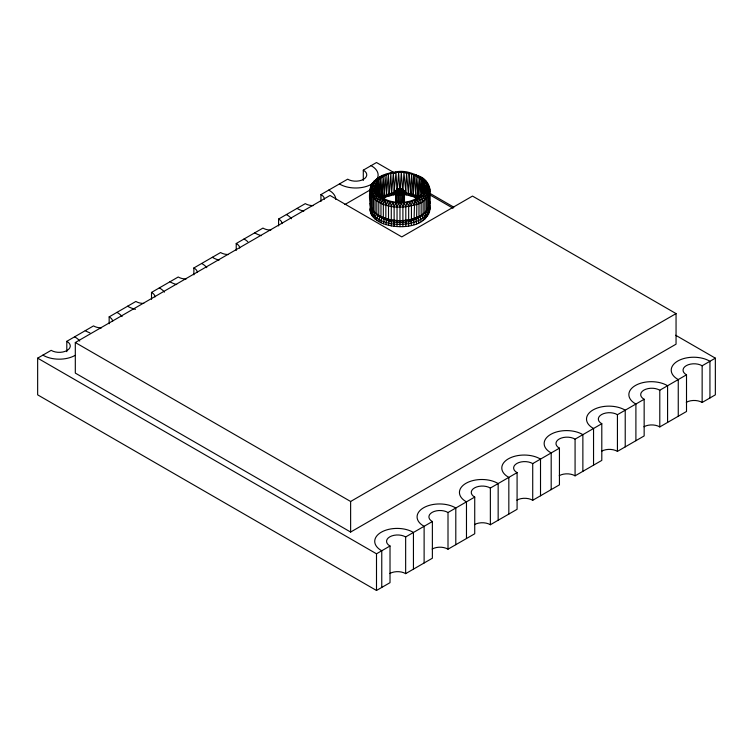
<?xml version="1.0" encoding="UTF-8"?>
<svg xmlns="http://www.w3.org/2000/svg" width="753" height="753" viewBox="0 0 753 753"><rect width="100%" height="100%" fill="white"/><g stroke="black" fill="none" stroke-linecap="round" stroke-linejoin="round"><path stroke-width="1.13" d="M374.542 188.881C376.509 166.375 425.859 166.733 425.398 190.509M395.579 193.888L394.308 192.627L388.925 193.719L380.067 197.794L380.18 178.141L381.969 196.561L381.555 198.5M425.379 190.434L425.389 186.622L425.37 190.132M374.778 191.836L374.825 185.097L374.947 192.062M374.806 191.921L374.542 186.622L374.561 188.956M378.448 195.648L378.618 179.393L380.067 197.794M375.286 191.403L375.38 183.591L375.662 192.843M377.102 194.735L377.291 180.72L378.204 195.686M378.787 177.614C391.023 171.166 373.441 179.591 373.93 183.365C370.994 189.323 375.653 195.705 380.905 198.397L378.787 202.068L378.787 215.518C390.835 222.436 406.554 222.775 418.969 216.657L419.026 198.397C441.446 184.325 410.47 167.815 395.749 172.023C386.543 173.002 376.472 176.691 371.304 184.824C368.716 192.128 369.036 201.013 371.304 208.308C373.187 211.791 376.444 214.247 379.851 216.13L378.787 221.627C394.111 230.277 431.027 229.571 429.775 205.258L429.916 209.4M376.067 192.702L376.199 182.122L376.716 193.662M396.793 202.068C395.41 195.262 396.238 191.234 401.462 189.794C401.161 188.278 397.415 189.022 398.892 190.434M424.993 192.062L425.116 185.097L425.144 189.587M424.278 192.843L424.56 183.591L424.645 191.403M399.965 201.691L399.843 190.697M423.214 193.662L423.732 182.122L423.873 192.702M402.949 190.057L403.956 172.879L406.168 194.82L413.021 196.58L416.908 198.397L417.971 196.561L419.75 178.141L419.863 196.637L421.322 179.393L421.492 195.648M421.736 195.686L422.649 180.72L422.819 193.568M400.201 188.815L401.302 172.719L402.639 190.038M416.607 223.782L415.778 218.172L416.607 217.664L416.936 199.489L419.026 198.397L423.12 200.806L423.12 214.257L420.089 216.13L421.143 221.627M397.386 188.89L398.638 172.719L399.73 188.815M370.598 203.583C367.558 230.437 426.518 231.067 429.916 206.953M381.969 177.002L381.969 196.561L383.023 198.397L386.92 196.58L393.772 194.82L395.984 172.879L396.982 190.057M414.931 174.884C434.735 178.64 433.512 201.964 414.084 205.089C399.25 209.315 374.119 208.035 370.015 189.841L373.055 186.575L370.165 188.146L373.347 184.956L370.598 186.462L370.598 189.831M429.775 204.985L429.916 189.841L426.885 186.575L429.775 188.146L429.775 204.985C428.824 210.162 424.447 213.701 420.089 216.13M396.078 202.661L396.153 192.909L398.525 190.076L396.473 191.093L395.626 192.956C397.556 196.392 406.338 195.168 403.919 190.453L401.405 189.605L401.942 189.276C407.1 190.349 402.911 198.754 404.305 202.039M414.084 224.648L413.378 219.001L414.084 218.539L414.649 200.449L416.936 199.489L418.969 203.206M398.808 202.736L398.61 194.058L399.504 190.66M399.401 189.041C398.346 187.864 396.069 189.652 396.078 190.989L395.626 202.039M395.626 191.61L396.84 189.511L398.666 189.417M396.022 190.453L395.476 202.501M411.43 225.382L410.856 219.688L411.43 219.264L411.43 205.814L412.211 201.258L414.649 200.449L416.607 204.214M400.097 188.975L401.085 188.57L403.787 190.396L404.305 191.61L403.919 190.453M425.389 188.165C418.263 207.028 383.898 206.99 374.825 189.69L374.862 191.977M397.725 202.482L397.65 193.803L399.175 190.575M408.663 225.947L408.663 206.388L409.632 201.926L412.211 201.258L414.084 205.089M400.756 189.107L401.17 188.805C404.323 195.959 390.732 186.273 402.921 189.427L403.862 190.989L403.147 190.453M404.361 191.648L404.305 192.956M405.811 226.361L405.811 206.802L406.949 202.425L409.632 201.926L411.43 205.814M398.299 189.304L398.591 188.627L399.758 188.984M402.902 226.615L402.902 207.047L404.182 202.764L406.949 202.425L408.663 206.388M402.215 202.482L402.46 193.737L400.822 190.547M403.457 190.02C403.89 193.634 396.04 193.577 396.473 190.02L398.488 189.7L395.88 191.064C396.831 194.265 403.109 194.349 404.06 191.064L401.453 189.972L404.21 192.307L403.147 194.114L403.147 202.068M399.965 226.691L399.965 207.131L401.377 202.934L404.182 202.764L405.811 206.802M397.038 226.615L397.038 207.047L398.563 202.934L401.377 202.934L402.902 207.047M399.118 189.125L397.104 189.276L396.078 190.989L398.826 188.57M394.13 226.361L394.13 206.802L395.749 202.764L398.563 202.934L399.965 207.131M391.278 225.947L391.278 206.388L392.991 202.425L395.749 202.764L397.038 207.047M378.787 221.627C374.872 219.189 370.09 215.48 370.598 210.332L372.067 208.939C382.995 227.086 416.946 227.086 427.873 208.939L429.342 210.332L429.342 212.779M396.163 190.387L397.415 189.078L398.911 189.229M388.51 225.382L389.085 220.911L388.51 219.264L388.51 205.814L390.308 201.926L392.991 202.425L394.13 206.802M385.847 224.648L386.553 220.224L386.553 219.001L385.847 218.539L385.847 205.089L387.729 201.258L390.308 201.926L391.278 206.388M383.333 223.782L384.162 219.396L384.162 218.172L383.333 217.664L383.333 204.214L385.291 200.449L387.729 201.258L388.51 205.814M380.971 222.766L380.971 220.328L381.922 218.436L381.922 217.212L380.971 216.657L380.971 203.206L383.004 199.489L385.291 200.449L385.847 205.089M376.82 220.375L376.82 217.928L377.978 216.158L377.978 214.934L376.82 214.257L376.82 200.806L379.023 197.192L375.069 199.441L375.069 212.892L379.851 216.13M375.069 199.441L377.366 195.874L373.554 197.992L373.554 211.442L376.312 213.636L376.312 214.859L375.069 216.563L375.069 219.01M401.133 202.736L401.133 194.792L403.439 193.201L401.151 190.368M373.554 197.992L375.954 194.462L372.302 196.458L372.302 209.908L373.686 210.802L373.686 212.017L372.302 213.579L372.302 216.017M400.436 189.012L401.085 188.57M372.302 196.458L374.806 192.975L371.304 194.858L371.304 208.308M418.969 176.475L423.12 178.866L414.649 174.338M371.304 194.858L373.93 191.422L370.598 193.21L370.598 206.661M370.598 193.21L373.347 189.831L370.165 191.535L373.055 188.212L370.015 189.841M399.965 194.876L401.641 193.992L402.215 194.528M372.744 210.501L371.304 211.979L371.304 214.426M427.638 216.017L427.638 213.579L426.254 212.017L426.254 210.802L427.638 209.908L427.638 196.458L423.986 194.462L426.386 197.992L426.386 211.442L421.962 214.934L423.12 217.928L423.12 220.375M370.598 186.462L373.93 183.365L371.304 184.824L374.806 181.812L372.302 183.224L375.954 180.325L373.554 181.689L380.905 176.39M370.165 208.656L371.653 207.348M398.808 194.792L400.587 194.161L401.133 194.792M427.873 207.715L429.342 206.661L429.342 193.21L426.593 189.831L429.775 191.535L426.885 188.212L429.916 189.841M427.196 209.278L428.626 208.308L428.626 194.858L426.01 191.422L429.342 193.21M376.82 200.806L380.905 198.397L383.004 199.489L383.333 204.214M686.284 402.328A11.06 6.382 0 0 1 702.144 402.469L715.35 394.845L715.35 358.155L702.144 365.779A11.06 6.382 0 0 0 686.284 365.647A11.06 6.382 0 0 0 686.51 374.806L659.788 390.233A11.06 6.382 0 0 0 643.928 390.101A11.06 6.382 0 0 0 644.154 399.259L617.432 414.696A11.06 6.382 0 0 0 601.572 414.555A11.06 6.382 0 0 0 601.798 423.713L575.076 439.15A11.06 6.382 0 0 0 559.215 439.008A11.06 6.382 0 0 0 559.441 448.167L532.719 463.603A11.06 6.382 0 0 0 516.859 463.462A11.06 6.382 0 0 0 517.085 472.62L490.363 488.057A11.06 6.382 0 0 0 474.503 487.916A11.06 6.382 0 0 0 474.729 497.074L448.007 512.511A11.06 6.382 0 0 0 432.147 512.369A11.06 6.382 0 0 0 432.373 521.528L405.651 536.964A11.06 6.382 0 0 0 389.79 536.833A11.06 6.382 0 0 0 390.016 545.991L390.016 582.671L376.5 590.474L37.65 394.845L37.65 358.155L51.166 350.352A11.06 6.382 0 0 0 67.036 350.484A11.06 6.382 0 0 0 66.801 341.325L93.523 325.898A11.06 6.382 0 0 0 101.41 327.903M109.157 323.752L109.157 316.872L135.879 301.445A11.06 6.382 0 0 0 143.767 303.45M151.513 299.299L151.513 292.418L178.235 276.991A11.06 6.382 0 0 0 186.123 278.996M193.869 274.845L193.869 267.964L220.591 252.537A11.06 6.382 0 0 0 228.479 254.542M236.226 250.391L236.226 243.511L262.948 228.084A11.06 6.382 0 0 0 270.835 230.089M278.582 225.938L278.582 219.057L305.304 203.63A11.06 6.382 0 0 0 313.192 205.635M320.938 201.484L320.938 194.603L347.66 179.176A11.06 6.382 0 0 0 363.53 179.308A11.06 6.382 0 0 0 363.294 170.15L376.5 162.526L394.817 173.105M75.309 342.53L330.021 195.469L401.791 236.903L472.507 196.081L676.053 313.596L676.053 344.168L350.625 532.051L75.309 373.093L75.309 342.53L350.625 501.479L676.053 313.596M344.902 204.515L370.231 189.897M37.65 358.155L376.5 553.794L390.016 545.991M389.79 573.513A11.06 6.382 0 0 1 405.651 573.645L432.373 558.218L432.373 521.528M432.147 549.059A11.06 6.382 0 0 1 448.007 549.191L474.729 533.764L474.729 497.074M474.503 524.606A11.06 6.382 0 0 1 490.363 524.737L517.085 509.31L517.085 472.62M516.859 500.152A11.06 6.382 0 0 1 532.719 500.284L559.441 484.847L559.441 448.167M559.215 475.689A11.06 6.382 0 0 1 575.076 475.83L601.798 460.394L601.798 423.713M601.572 451.235A11.06 6.382 0 0 1 617.432 451.376L644.154 435.94L644.154 399.259M643.928 426.782A11.06 6.382 0 0 1 659.788 426.923L686.51 411.486L686.51 374.806M397.772 190.264L398.478 189.878L397.697 189.925M395.749 172.023L394.13 172.879L392.991 172.362M397.725 194.528L399.598 194.18M396.869 189.86L397.471 189.568M406.949 172.362L405.811 172.879L404.182 172.023M397.998 190.575L398.666 190.264M418.969 216.657C407.072 221.919 392.859 221.919 380.971 216.657M401.048 189.238L402.13 188.965L403.523 189.897M396.793 194.114L398.61 194.058M384.171 175.167L385.847 174.592L385.291 174.338M398.412 188.881L396.426 189.878L395.476 192.288L397.65 193.803M402.168 189.587L401.462 189.794L402.243 189.925M401.17 188.805L402.29 189.502M386.741 174.348L388.51 173.868L387.729 173.529M396.078 193.577L396.803 193.408M401.274 189.408L401.942 189.276M395.4 194.613L393.772 194.82L391.56 193.088L390.845 173.67L389.094 195.855L386.421 194.509L386.101 175.063L384.096 195.469L384.887 197.427L381.969 196.561L383.945 175.967L384.096 195.469L386.92 196.58L386.421 194.509L388.416 174.301L388.925 193.719L391.381 195.262L393.377 173.199L394.308 192.627M397.772 189.587L398.563 189.549L397.998 189.267M399.457 188.485L400.314 188.711M403.759 192.448L413.51 194.509L419.873 197.794M402.168 190.264L401.377 190.132L403.768 192.919L403.862 202.661M400.897 188.523L401.876 188.787M398.789 189.314C391.842 190.951 406.215 194.142 402.13 188.965M390.308 172.861L391.278 173.294M401.547 188.702L402.921 189.427M401.274 190.264L401.942 190.575M428.626 194.858L425.134 192.975L427.638 196.458M426.386 197.992L422.574 195.874L424.871 199.441L424.871 212.892L423.628 213.636L423.628 214.859L424.871 216.563L424.871 219.01M402.46 193.737L403.147 194.114L402.526 192.034L401.029 190.453M424.871 199.441L420.918 197.192L423.12 200.806M429.417 193.079L453.833 207.179M675.667 335.245L715.35 358.155M429.37 194.585L453.033 208.242M420.918 177.604L426.386 181.689L423.986 180.325L427.638 183.224L425.134 181.812L428.626 184.824L426.01 183.365L429.342 186.462L426.593 184.956L429.775 188.146M428.288 207.348L429.775 208.656L429.775 211.094M427.196 210.501L428.626 211.979L428.626 214.426M403.109 189.521L404.465 192.288L404.465 202.501M396.153 192.909L395.579 191.648M400.54 190.641L401.641 193.992M419.026 198.397L421.143 202.068L421.143 215.518L418.019 217.212L418.969 222.766M370.015 209.4L370.598 212.779M418.386 198.5L415.995 175.967L415.844 195.469L415.044 197.427L417.971 196.561L417.971 177.002M400.182 190.697L400.587 194.161M429.775 201.597L429.916 203.291M370.015 203.291L370.165 204.985M375.38 191.196L375.446 193.493M380.905 198.397L380.971 203.206M709.938 397.97L709.938 361.289A22.411 12.933 0 0 0 677.794 361.016A22.411 12.933 0 0 0 678.255 379.568L678.255 416.258M702.144 365.779L702.144 402.469M667.582 422.424L667.582 385.743A22.411 12.933 0 0 0 635.438 385.47A22.411 12.933 0 0 0 635.899 404.032L635.899 440.712M659.788 390.233L659.788 426.923M625.225 446.877L625.225 410.197A22.411 12.933 0 0 0 593.082 409.924A22.411 12.933 0 0 0 593.543 428.485L593.543 465.166M617.432 414.696L617.432 451.376M582.869 471.331L582.869 434.65A22.411 12.933 0 0 0 550.725 434.377A22.411 12.933 0 0 0 551.187 452.939L551.187 489.619M575.076 439.15L575.076 475.83M540.513 495.785L540.513 459.104A22.411 12.933 0 0 0 508.369 458.831A22.411 12.933 0 0 0 508.83 477.393L508.83 514.073M532.719 463.603L532.719 500.284M498.157 520.238L498.157 483.558A22.411 12.933 0 0 0 466.013 483.285A22.411 12.933 0 0 0 466.474 501.846L466.474 538.527M490.363 488.057L490.363 524.737M455.8 544.692L455.8 508.011A22.411 12.933 0 0 0 423.657 507.738A22.411 12.933 0 0 0 424.118 526.3L424.118 562.98M448.007 512.511L448.007 549.191M426.386 217.551L426.386 215.104L425.059 213.476L425.059 212.252M413.444 569.146L413.444 532.465A22.411 12.933 0 0 0 381.3 532.192A22.411 12.933 0 0 0 381.762 550.754L381.762 587.434M405.651 536.964L405.651 573.645M376.5 553.794L376.5 590.474M374.872 212.252L374.872 213.476L373.554 215.104L373.554 217.551M370.165 205.258L370.165 211.094M363.294 170.15L363.294 180.466M350.625 501.479L350.625 532.051M66.801 341.325L66.801 351.642M371.088 165.651A22.411 12.933 0 0 1 375.86 180.72M374.392 182.207A22.411 12.933 0 0 1 339.405 183.939M75.065 355.388A22.411 12.933 0 0 1 42.912 355.115M74.594 336.836A22.411 12.933 0 0 1 79.724 341.034M135.455 309.314A22.411 12.933 0 0 1 127.624 306.207M159.307 287.919A22.411 12.933 0 0 1 164.436 292.126M176.71 284.578A22.411 12.933 0 0 1 169.98 281.754M201.663 263.465A22.411 12.933 0 0 1 206.793 267.673M89.899 332.835A22.411 12.933 0 0 1 85.268 330.661M116.95 312.382A22.411 12.933 0 0 1 122.08 316.58M303.779 211.217A22.411 12.933 0 0 1 297.049 208.393M328.732 190.104A22.411 12.933 0 0 1 335.763 199.329M261.423 235.67A22.411 12.933 0 0 1 254.693 232.846M286.375 214.558A22.411 12.933 0 0 1 291.505 218.756M219.067 260.124A22.411 12.933 0 0 1 212.337 257.3M244.019 239.012A22.411 12.933 0 0 1 247.765 241.685M278.582 219.057A11.06 6.382 0 0 1 282.055 223.613M151.513 292.418A11.06 6.382 0 0 1 154.986 296.974M193.869 267.964A11.06 6.382 0 0 1 197.342 272.52M320.938 194.603A11.06 6.382 0 0 1 324.411 199.159M236.226 243.511A11.06 6.382 0 0 1 239.699 248.066M109.157 316.872A11.06 6.382 0 0 1 112.63 321.427M413.83 175.063L413.021 196.58L415.844 195.469L413.83 175.063M411.524 174.301L410.846 195.855L413.51 194.509L411.524 174.301M409.095 173.67L408.559 195.262L411.016 193.719L409.095 173.67M406.554 173.199L405.632 192.627L403.721 194.519L406.168 194.82L408.38 193.088L406.554 173.199"/></g></svg>
